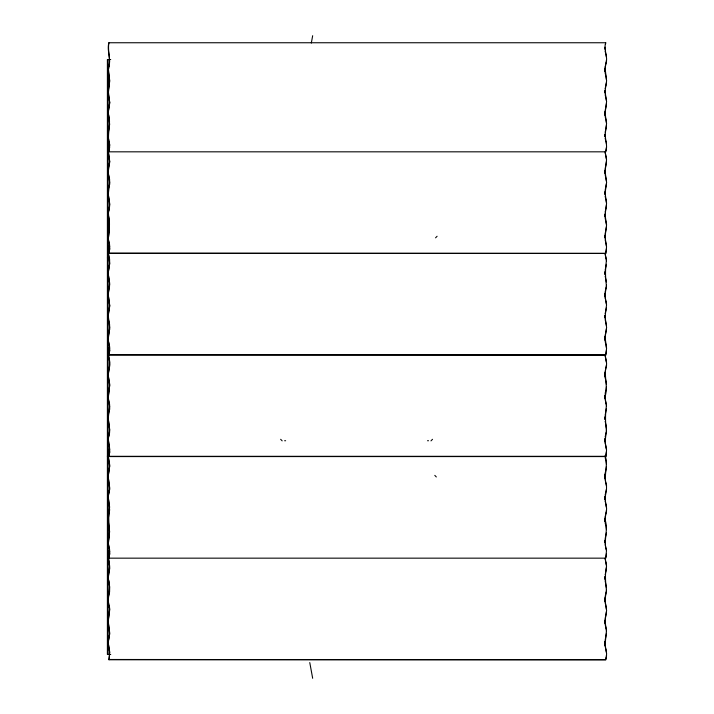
<?xml version="1.0" encoding="UTF-8"?>
<svg xmlns="http://www.w3.org/2000/svg" width="714" height="714" viewBox="0 0 714 714"><rect width="100%" height="100%" fill="white"/><g stroke="black" fill="none" stroke-linecap="round" stroke-linejoin="round"><path stroke-width="1.07" d="M110.724 654.47L107.395 654.47L107.395 59.53L110.724 59.53M604.945 645.563L604.945 641.101L604.972 644.198M604.945 623.277L604.945 619.93M604.945 600.992L604.945 597.654L605.035 601.679M604.945 579.822L604.945 576.484M604.945 543.059L604.945 539.713M604.945 518.551L604.945 521.889L605.044 517.784M604.945 499.613L604.945 496.266M604.945 478.442L604.945 473.98M108.26 69.954C111.5 60.895 107.341 51.783 108.894 42.751L605.713 42.751L605.41 44.491M108.251 171.538L109.76 161.739L108.278 150.752L108.894 144.335L108.153 150.806L109.635 161.685L108.332 168.54L108.216 173.573M108.251 273.123L109.635 263.27L108.153 252.39L108.894 245.928L108.278 252.337L109.572 259.102L109.688 264.376M109.76 285.082L108.278 274.105M108.251 374.707L109.688 365.961L109.688 361.695M108.153 438.967L109.304 446.982M108.251 476.3L109.777 465.421L108.341 456.469M108.153 497.033L109.456 505.94M109.76 430.194L108.251 418.234L109.635 406.328L108.216 398.501L109.76 384.516L108.278 375.689M108.153 555.099L109.626 565.979L108.126 577.885L109.456 585.766M109.76 488.26L108.278 477.273M108.251 577.885L109.76 568.076L108.278 557.099L108.894 550.681L108.341 554.189M108.153 642.136L109.304 650.151M109.76 633.363L108.251 621.403L109.76 609.444M109.653 654.051L108.983 659.745L605.802 659.745L606.454 655.077M604.972 47.169L604.972 49.221M604.972 68.928L605.044 71.989M604.972 170.512L605.044 173.573M604.972 214.039L605.044 217.092M604.972 272.096L604.972 274.149M605.079 294.891L606.454 285.029M604.972 315.624L604.972 317.676M604.972 395.449L605.044 398.501M605.079 396.475C608.542 385.935 603.241 375.377 606.454 364.854M604.972 438.967L604.972 441.02M604.972 497.033L604.972 499.086M605.079 498.06L606.507 489.313L606.507 485.047M604.972 540.552L604.972 542.604M604.972 576.858L604.972 578.911M605.079 599.644L606.454 589.791M604.972 620.377L605.035 623.438M108.278 112.5L109.786 102.593L108.448 94.56M109.635 147.146L108.983 151.823L605.811 151.823L606.579 147.191L606.391 142.97M109.688 184.551L109.572 179.276L108.448 174.386M108.278 214.084L109.777 204.177L108.278 194.279L109.653 182.418L108.278 172.511M109.635 248.731L108.983 253.408L605.811 253.408L606.579 246.625M109.688 329.663L109.572 324.379L108.448 319.497M109.635 350.315L108.983 354.992L605.802 354.992L606.579 348.209L605.097 337.436L606.605 327.53L605.079 316.65L606.579 304.691M109.688 409.488L109.572 404.204L108.341 398.403M108.216 452.506L108.153 455.559M109.635 451.9L108.983 456.576L605.802 456.576L606.579 449.802M109.635 553.484L108.983 558.161L605.802 558.161L606.507 550.324M109.688 554.591L109.76 551.386M108.216 597.609L108.153 600.67M108.278 642.189L109.456 635.281M109.688 634.416L108.126 621.403L109.688 608.39L108.341 601.572M605.044 67.919L606.605 80.834L605.097 90.74M606.454 60.101L605.16 68.026M606.507 61.208C607.239 54.987 603.553 48.936 605.713 42.751M605.044 111.446L605.044 115.507M606.454 103.619L605.936 107.314M606.454 125.387L605.936 129.073M606.454 147.146L605.936 150.832M606.454 161.685L605.936 165.38M605.044 191.272L604.972 194.324L604.945 192.111M606.454 183.444L605.151 190.308M606.454 205.213L605.936 208.899M605.044 234.79L604.972 237.851M606.454 226.972L605.151 233.826M606.454 248.731L605.936 252.417M605.044 292.856L604.972 295.917M606.507 286.135C605.195 277.371 605.195 268.875 606.507 260.11M605.044 336.374L605.044 340.444M606.454 328.556L605.936 332.242M606.454 350.315L605.936 354.01M605.044 372.681L605.044 376.742M606.507 365.961L606.579 362.757M606.454 386.622L605.936 390.308M605.044 416.2L604.972 419.261M606.454 408.381L605.151 415.236M606.454 430.14L605.044 442.028M606.507 431.247C605.195 422.483 605.195 413.986 606.507 405.222M605.044 474.266L605.044 478.326M606.454 451.9L605.802 456.576M606.454 466.447L605.936 470.133M605.097 518.846L606.454 509.966M606.507 511.072L606.579 507.859M606.454 553.484L605.936 557.179M606.454 568.032L605.936 571.718M606.507 590.897C605.552 582.481 604.713 574.315 606.579 565.925M605.097 620.43L606.605 610.524L605.097 600.617M606.454 611.55L605.936 615.245M606.454 633.309L605.151 640.172M606.507 656.184L606.579 652.971M109.563 286.037L108.153 293.856L109.653 305.771L108.216 314.615L108.216 318.676M108.341 438.066C112.187 428.9 105.708 419.493 109.456 410.345M109.563 431.149L108.216 437.959L109.635 449.847M108.341 496.123L109.688 489.313L108.126 476.3L109.635 466.447L108.216 456.567L108.894 449.097L108.448 451.694M109.563 489.206L108.216 496.025L109.635 509.966L108.126 519.819L109.635 531.725L108.153 542.604M108.341 641.234L109.563 634.318M606.391 82.869L605.936 85.555M606.391 264.278L605.936 266.965M606.391 307.796L605.936 310.483M606.382 489.206L605.936 491.892M606.382 532.733L605.936 535.42M109.456 185.417C105.636 194.199 112.143 203.276 108.332 212.067C109.063 221.09 109.858 229.846 108.216 238.86M109.456 265.242L108.126 273.123L109.635 282.976L108.251 294.891L109.777 305.771L108.278 315.668L109.653 327.53L108.341 336.481L108.332 341.408M109.456 330.528L108.153 339.436M109.456 555.456L108.983 558.161M108.448 596.797L109.572 591.906L109.688 586.631M605.151 66.955L605.713 64.51M606.275 62.073L605.936 63.787M605.151 88.715L605.713 86.278M605.151 110.483L605.713 108.037M605.151 132.242L605.713 129.796M605.151 168.54L605.713 166.103M605.151 212.067L605.713 209.621M605.151 270.133L605.713 267.688M605.151 291.892L605.713 289.447M606.275 287.001L605.936 288.724M605.151 313.651L605.713 311.206M605.151 335.41L605.713 332.965M605.151 371.717L606.275 366.826M605.151 393.476L605.713 391.031M605.151 436.995L605.713 434.558M606.275 432.113L605.936 433.835M605.151 473.302L605.713 470.856M605.151 495.061L605.713 492.615M605.151 516.82L605.713 514.383M606.275 511.938L605.936 513.661M605.151 538.588L605.713 536.143M605.151 574.886L605.713 572.441M605.151 596.645L606.275 591.763M605.151 618.413L605.713 615.968M606.275 657.041L605.936 658.763M311.322 43.045L312.67 35.7M108.894 42.751C106.493 51.122 111.964 59.592 108.216 67.919C109.545 76.612 109.545 85.055 108.216 93.748M108.983 151.823L109.76 145.04L108.59 138.935M108.983 253.408L109.76 248.784L109.572 244.554M108.983 354.992L109.76 350.369L109.572 346.147M108.983 456.576L109.76 451.953L109.572 447.732M108.983 659.745L109.688 651.918M284.645 440.734L285.627 440.734M427.525 440.734L428.507 440.734M435.558 237.833L437.093 236.254M430.979 440.877L432.505 439.297M108.894 253.14L605.811 253.408M107.395 257.843L108.126 257.843M108.894 354.733L605.802 354.992M108.894 456.317L605.713 456.317M108.894 659.486L605.802 659.745M434.799 475.381L436.325 476.961M280.647 439.297L282.173 440.868M605.713 53.63L605.151 51.185M605.713 75.398L605.151 72.953M605.713 97.158L605.151 94.712M605.713 118.917L605.151 116.471M605.713 140.676L605.151 138.23M605.713 155.215L605.151 152.778M605.713 198.742L605.151 196.296M605.713 242.26L605.151 239.815M605.713 256.808L605.151 254.362M605.713 278.567L605.151 276.122M605.713 300.326L605.151 297.881M605.713 322.085L605.151 319.64M605.713 343.853L605.151 341.408M605.713 380.151L605.151 377.706M605.713 423.67L605.151 421.233M605.713 459.977L605.151 457.531M605.713 481.736L605.151 479.29M605.713 503.495L605.151 501.058M605.713 525.263L605.151 522.818M605.713 547.022L605.151 544.577M605.713 561.561L605.151 559.116M605.713 605.088L605.151 602.643M605.713 648.607L605.151 646.161M605.936 54.353L606.391 57.04M605.936 76.112L606.454 79.807M605.936 97.88L606.391 100.567M605.936 119.64L606.454 123.326M605.936 141.399L606.124 142.22M605.936 155.938L606.391 158.624M605.936 199.465L606.454 203.151M605.936 242.983L606.391 245.67M605.936 257.531L606.275 259.253M605.936 279.29L606.391 281.976M605.936 301.049L606.391 303.736M605.936 322.808L606.391 325.495M605.936 344.567L606.454 348.262M605.936 380.874L606.454 384.569M605.936 424.393L606.454 428.088M605.936 460.7L606.454 464.386M605.936 482.459L606.275 484.181M605.936 504.218L606.382 506.904M605.936 525.986L606.454 529.672M605.936 547.745L606.275 549.468M605.936 562.284L606.382 564.97M605.936 605.811L606.454 609.497M605.936 649.329L606.382 652.016M108.59 240.52L109.635 246.678M109.304 243.804L108.448 239.672M108.59 342.113L109.635 348.262M109.304 345.389L108.341 340.337M109.304 548.566L108.341 543.515M309.769 662.565L312.67 678.3M605.151 174.537L606.454 181.392M605.151 218.056L606.454 224.919M605.151 355.947L606.382 361.802M606.275 404.356L605.151 399.465M605.151 442.992L606.382 448.847M605.151 580.875L606.454 587.738M606.275 629.293L605.151 624.402M109.456 360.838L108.153 353.974L108.894 347.513L108.278 353.93L109.572 360.686L109.635 364.854L108.126 374.707L109.653 385.596L108.153 397.502M108.448 544.425L109.563 550.432M109.456 651.052L108.251 643.162M606.391 144.085L605.079 135.241L606.579 123.281L605.079 113.472L606.579 101.522L605.079 91.713M605.16 151.707L606.454 159.633M605.16 253.291L606.454 261.217M605.16 296.819L606.454 304.744M605.16 354.885L606.454 362.801M605.16 441.93L606.454 449.847M606.382 550.432C603.223 540.266 608.623 530.011 605.079 519.819M605.16 558.053L606.454 565.979M605.16 645.099L606.454 653.024M108.332 138.23L108.216 133.206L109.653 124.361L108.153 112.446L109.653 102.593L108.278 90.74L109.786 80.834L108.278 70.927M108.332 239.815C108.671 231.479 110.804 223.339 108.251 215.066M109.572 549.316L109.635 551.431M109.563 608.489C105.975 598.689 111.928 588.684 108.278 578.858M109.572 650.9L109.626 653.024M606.454 246.678L605.079 236.825L606.579 224.865L605.079 215.066L606.579 203.106L605.079 193.298L606.605 182.418L605.079 171.538L606.579 159.579M605.097 295.864L605.044 296.917L604.945 293.499M606.454 406.328L605.097 397.448M605.097 455.514C608.712 465.689 603.062 475.961 606.454 486.154M606.454 507.913L605.097 499.032M606.507 630.15L605.035 645.197M606.454 631.256L605.079 621.403M109.635 145.094C106.279 134.571 111.812 124.004 108.26 113.472M109.688 506.806C107.145 519.149 110.965 531.27 108.216 543.613M604.972 92.74L604.972 90.687L604.945 92.954M604.972 136.267L604.972 134.214L604.945 136.401M604.945 68.437L604.945 71.784M604.945 111.893L604.945 115.231M604.945 169.825L604.945 173.172M604.945 214.387L604.945 216.619M604.945 235.558L604.945 237.789M604.945 271.213L604.945 274.551M604.945 315.775L604.945 318.007M604.945 336.946L604.945 340.292M604.945 372.601L604.945 377.054M604.945 394.878L604.945 398.225M604.945 417.163L604.945 419.395M604.945 438.334L604.945 441.671M108.126 59.53L108.126 654.47M108.126 456.157L107.395 456.157L108.126 456.157"/></g></svg>
